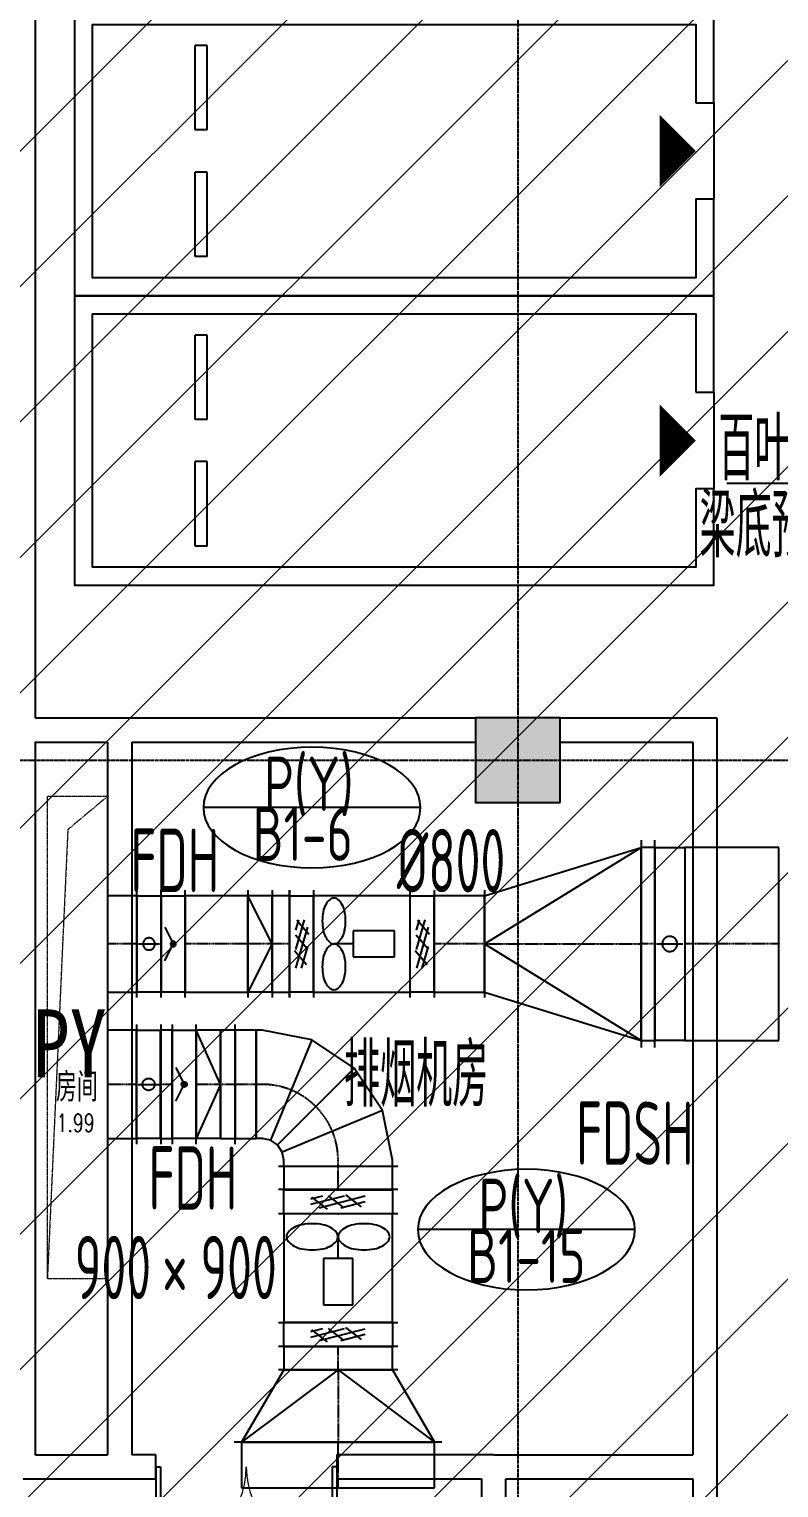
# Model space of a CAD drawing. Extents: x -20827274 to 1300756471, y -549375 to 3431892.
# Drawn here: x -79058 to -72846, y -271294 to -259199 of the extents above; entities that cross this region are included whole.
import ezdxf

# ---------------------------------------------------------------- set-up
doc = ezdxf.new("R2010")
doc.units = 0
doc.header["$LTSCALE"] = 10
for name, pattern in [('CENTER2', [1.125, 0.75, -0.125, 0.125, -0.125]), ('暖附图底图$0$DASH', [0.35, 0.25, -0.1]), ('暖附图底图$0$DOTE', [2.42, 2, -0.2, 0.02, -0.2])]:
    doc.linetypes.add(name, pattern=pattern)
for name, color, linetype in [('1-zs', 3, 'Continuous'), ('1-标注暖通', 4, 'Continuous'), ('DUCT-排烟中心线', 5, 'CENTER2'), ('DUCT-排烟标注', 3, 'Continuous'), ('DUCT-排烟法兰', 4, 'Continuous'), ('DUCT-排烟管', 2, 'Continuous'), ('DUCT-排烟管端线', 4, 'Continuous'), ('DUCT-排烟管设备', 7, 'Continuous'), ('DUCT-排烟阀门', 7, 'Continuous'), ('H-暖通设备', 181, 'Continuous'), ('PUB_HATCH', 8, 'Continuous'), ('暖附图底图$0$00-停车位', 8, 'Continuous'), ('暖附图底图$0$1-标注暖通', 8, 'Continuous'), ('暖附图底图$0$A-COLUMN', 8, 'Continuous'), ('暖附图底图$0$A-ROOM_NAME', 8, 'Continuous'), ('暖附图底图$0$A-WALL', 8, 'Continuous'), ('暖附图底图$0$DOOR_FIRE', 8, 'Continuous'), ('暖附图底图$0$DOTE', 8, 'Continuous'), ('暖附图底图$0$SPACE', 8, 'Continuous')]:
    doc.layers.add(name, color=color, linetype=linetype)
doc.layers.add('F-非人防区', color=105, linetype='Continuous', lineweight=15)
doc.layers.add('暖附图底图$0$HOLE', color=8, linetype='Continuous', lineweight=15)
doc.styles.add('8B2_02', font='tssdeng.shx', dxfattribs={"width": 0.6, "bigfont": 'TSSDCHN.shx'})
doc.styles.add('暖附图底图$0$8B2_01', font='simhei.ttf', dxfattribs={"width": 0.8})
doc.styles.add('暖附图底图$0$8B2_02', font='tssdeng.shx', dxfattribs={"width": 0.6, "bigfont": 'TSSDCHN.shx'})
doc.styles.add('暖附图底图$0$_TCH_SPACE', font='SIMPLEX', dxfattribs={"height": 5, "bigfont": 'GBCBIG'})

# ---------------------------------------------------------------- blocks, each defined once
blk = doc.blocks.new('$轴流风机$00000011')
for p, q in [((-500, 500, 0), (-500, -500, 0)), ((500, 500, 0), (-500, 500, 0)), ((500, -500, 0), (500, 500, 0)), ((-339, 135, 0), (-339, -135, 0)), ((88, 135, 0), (-339, 135, 0)), ((88, -135, 0), (88, 135, 0)), ((88, 0, 0), (288, 0, 0)), ((-339, -135, 0), (88, -135, 0)), ((-500, -500, 0), (500, -500, 0))]:
    blk.add_line(p, q)
for centre, radius, start, end in [((462, 274, 0), 291, 153.0603, 168.1126), ((355, 329, 0), 170, 129.1821, 153.0603), ((288, 410, 0), 64.8, 90, 129.1821), ((288, 410, 0), 64.8, 50.8179, 90), ((222, 329, 0), 170, 26.9397, 50.8179), ((115, 274, 0), 291, 11.8874, 26.9397), ((633, 238, 0), 465, 168.1126, 180), ((-56, 238, 0), 465, 0, 11.8874), ((633, 238, 0), 465, 180, 191.8874), ((462, 202, 0), 291, 191.8874, 206.9397), ((115, 202, 0), 291, 333.0603, 348.1126), ((-56, 238, 0), 465, 348.1126, 0), ((355, 148, 0), 170, 206.9397, 230.8179), ((288, 66, 0), 64.8, 230.8179, 270), ((288, 66, 0), 64.8, 270, 309.1821), ((222, 148, 0), 170, 309.1821, 333.0603), ((462, -202, 0), 291, 153.0603, 168.1126), ((355, -148, 0), 170, 129.1821, 153.0603), ((288, -66, 0), 64.8, 90, 129.1821), ((288, -66, 0), 64.8, 50.8179, 90), ((222, -148, 0), 170, 26.9397, 50.8179), ((115, -202, 0), 291, 11.8874, 26.9397), ((633, -238, 0), 465, 168.1126, 180), ((633, -238, 0), 465, 180, 191.8874), ((-56, -238, 0), 465, 0, 11.8874), ((-56, -238, 0), 465, 348.1126, 0), ((462, -274, 0), 291, 191.8874, 206.9397), ((115, -274, 0), 291, 333.0603, 348.1126), ((355, -329, 0), 170, 206.9397, 230.8179), ((288, -410, 0), 64.8, 230.8179, 270), ((288, -410, 0), 64.8, 270, 309.1821), ((222, -329, 0), 170, 309.1821, 333.0603)]:
    blk.add_arc(centre, radius, start, end)
for p in [(-500, 0, 0), (500, 0, 0)]:
    blk.add_point(p)
blk = doc.blocks.new('暖附图底图$0$车位2400x5300')
at = {"layer": '暖附图底图$0$00-停车位', "color": 251}
for p, q in [((-875, -1000), (-175, -1000)), ((-875, -1100), (-875, -1000)), ((-175, -1100), (-175, -1000)), ((175, -1000), (875, -1000)), ((175, -1100), (175, -1000)), ((875, -1100), (875, -1000)), ((-875, -1100), (-175, -1100)), ((175, -1100), (875, -1100)), ((400, -5300), (-400, -5300))]:
    blk.add_line(p, q, dxfattribs=at)
blk.add_lwpolyline([(400, -5150), (400, -5300), (1200, -5300), (1200, 0), (-1200, 0), (-1200, -5300), (-400, -5300), (-400, -5150), (-1050, -5150), (-1050, -150), (1050, -150), (1050, -5150), (400, -5150)], dxfattribs=at)
blk.add_lwpolyline([(0, -5150, 0, 600, 0), (0, -4850, 600, 600, 0)], format="xyseb", dxfattribs=at)
blk = doc.blocks.new('_FZH')
blk.add_lwpolyline([(-0.5, -0.5), (0.5, -0.5), (0.5, 0.5), (-0.5, 0.5)], close=True)
at = {"layer": 'PUB_HATCH'}
blk.add_solid([(-0.5, -0.5), (0.5, -0.5), (-0.5, 0.5), (0.5, 0.5)], dxfattribs=at)
blk = doc.blocks.new('暖附图底图$0$$DorLib2D$00000002')
for p, q in [((-0.5, 0), (-0.5, 0.4875)), ((-0.475, 0.4875), (-0.5, 0.4875)), ((-0.475, 0), (-0.475, 0.4875)), ((0.475, 0), (0.475, 0.4875)), ((0.475, 0.4875), (0.5, 0.4875)), ((0.5, 0), (0.5, 0.4875)), ((-0.5, 0), (-0.475, 0)), ((0.5, 0), (0.475, 0))]:
    blk.add_line(p, q)
at = {"lineweight": 13}
for centre, start, end in [((-0.4875, 0), 0, 88.53072), ((0.4875, 0), 91.46928, 180)]:
    blk.add_arc(centre, 0.4875, start, end, dxfattribs=at)
blk = doc.blocks.new('暖附图底图$0$AFSFCS')
at = {"layer": '暖附图底图$0$A-WALL'}
for p, q in [((-79008.6, -243360.4), (-79008.6, -262120.4)), ((-79008.6, -262120.4), (-79008.6, -264910.4)), ((-79008.6, -264910.4), (-78208.6, -264910.4)), ((-78208.6, -264910.4), (-75358.6, -264910.4)), ((-74658.6, -264910.4), (-73358.6, -264910.4)), ((-73358.6, -264910.4), (-73358.6, -271120.4)), ((-79008.6, -265110.4), (-78408.6, -265110.4)), ((-79008.6, -265110.4), (-79008.6, -271020.4)), ((-78408.6, -265110.4), (-78408.6, -271020.4)), ((-78208.6, -265110.4), (-78208.6, -271020.4)), ((-78208.6, -265110.4), (-75358.6, -265110.4)), ((-74658.6, -265110.4), (-73558.6, -265110.4)), ((-73558.6, -265110.4), (-73558.6, -271020.4)), ((-79008.6, -271020.4), (-78408.6, -271020.4)), ((-78008.6, -271020.4), (-78208.6, -271020.4)), ((-78008.6, -271220.4), (-78008.6, -271020.4)), ((-75208.6, -271020.4), (-76508.6, -271020.4)), ((-76508.6, -271020.4), (-76508.6, -271220.4)), ((-75208.6, -271020.4), (-73558.6, -271020.4)), ((-73358.6, -271120.4), (-73358.6, -274460.4)), ((-79108.6, -271220.4), (-78208.6, -271220.4)), ((-78208.6, -271220.4), (-78008.6, -271220.4)), ((-76508.6, -271220.4), (-75308.6, -271220.4)), ((-75308.6, -271220.4), (-75308.6, -271420.4)), ((-75108.6, -271420.4), (-75108.6, -271220.4)), ((-75108.6, -271220.4), (-73558.6, -271220.4)), ((-73558.6, -271220.4), (-73558.6, -274360.4))]:
    blk.add_line(p, q, dxfattribs=at)
at = {"layer": '暖附图底图$0$DOTE', "color": 127, "linetype": '暖附图底图$0$DOTE', "ltscale": 1.5}
blk.add_line((-75008.6, -155629.3), (-75008.6, -385768.2), dxfattribs=at)
at = {"layer": '暖附图底图$0$DOTE', "color": 16, "linetype": '暖附图底图$0$DOTE', "ltscale": 1.5}
blk.add_line((-113117.3, -265260.4), (10791.4, -265260.4), dxfattribs=at)
at = {"layer": '暖附图底图$0$HOLE', "linetype": '暖附图底图$0$DASH'}
blk.add_lwpolyline([(-78408.6, -269560.4), (-78907.4, -269560.4), (-78907.4, -265560.4), (-78408.6, -265560.4)], close=True, dxfattribs=at)
blk.add_lwpolyline([(-78408.6, -265560.4), (-78737.8, -265836.4), (-78907.4, -269560.4)], dxfattribs=at)
at = {"layer": '暖附图底图$0$00-停车位', "rotation": 90}
for p in [(-78683.6, -260210.4), (-78683.6, -262610.4)]:
    blk.add_blockref('暖附图底图$0$车位2400x5300', p, dxfattribs=at)
at = {"layer": '暖附图底图$0$A-COLUMN', "xscale": 700, "yscale": 700, "zscale": 700, "rotation": 90}
blk.add_blockref('_FZH', (-75008.6, -265260.4), dxfattribs=at)
at = {"layer": '暖附图底图$0$DOOR_FIRE', "xscale": -1500, "yscale": -1500, "zscale": 200}
blk.add_blockref('暖附图底图$0$$DorLib2D$00000002', (-77258.6, -271120.4), dxfattribs=at)
at = {"layer": '暖附图底图$0$A-ROOM_NAME', "color": 1, "style": '暖附图底图$0$8B2_01', "width": 0.8}
blk.add_text('PY', height=563.29, dxfattribs=at).set_placement((-79028.6, -267890.1))
at = {"layer": '暖附图底图$0$A-ROOM_NAME', "style": '暖附图底图$0$8B2_02', "width": 0.6}
blk.add_text('排烟机房', height=525, dxfattribs=at).set_placement((-76449.8, -268134.2))
at = {"layer": '暖附图底图$0$SPACE', "style": '暖附图底图$0$_TCH_SPACE'}
blk.add_text('房间', height=241.13, dxfattribs=at).set_placement((-78836.3, -268092.6))
at = {"layer": '暖附图底图$0$SPACE', "style": '暖附图底图$0$_TCH_SPACE', "width": 0.705882}
blk.add_text('1.99', height=148.75, dxfattribs=at).set_placement((-78830.8, -268342))
blk = doc.blocks.new('暖附图底图')
at = {"layer": '暖附图底图$0$1-标注暖通', "linetype": '暖附图底图$0$DASH'}
blk.add_blockref('暖附图底图$0$AFSFCS', (500000, 0), dxfattribs=at)

msp = doc.modelspace()

# ---------------------------------------------------------------- hatches: boundary and pattern name
at = {"layer": 'F-非人防区'}
h = msp.add_hatch(dxfattribs=at)
h.set_pattern_fill('ANSI31', color=8, scale=500)
h.set_pattern_definition([(45, (-67108.6, 126739.6), (-561.266, 561.266), [])])
edge = h.paths.add_edge_path()
edge.add_line((26041.4, -160910.4), (26041.4, -174910.4))
edge.add_line((26041.4, -174910.4), (44466.4, -174910.4))
edge.add_line((44466.4, -174910.4), (44466.4, -230535.4))
edge.add_line((44466.4, -230535.4), (29591.4, -230535.4))
edge.add_line((29591.4, -230535.4), (29591.4, -228585.4))
edge.add_line((29591.4, -228585.4), (32466.4, -228585.4))
edge.add_line((32466.4, -228585.4), (32466.4, -223185.4))
edge.add_line((32466.4, -223185.4), (6116.4, -223185.4))
edge.add_line((6116.4, -223185.4), (6116.4, -236210.4))
edge.add_line((6116.4, -236210.4), (5916.4, -236210.4))
edge.add_line((5916.4, -236210.4), (5921.1, -289912.2))
edge.add_line((5921.1, -289912.2), (35191.4, -289912.2))
edge.add_line((35191.4, -289912.2), (35191.4, -296310.4))
edge.add_line((35191.4, -296310.4), (35041.4, -296310.4))
edge.add_line((35041.4, -296310.4), (35041.4, -296910.4))
edge.add_line((35041.4, -296910.4), (35641.4, -296910.4))
edge.add_line((35641.4, -296910.4), (44736.4, -305099.6))
edge.add_line((44736.4, -305099.6), (22456.5, -329844))
edge.add_line((22456.5, -329844), (22456.5, -340006.4))
edge.add_line((22456.5, -340006.4), (-13248.1, -379660.4))
edge.add_line((-13248.1, -379660.4), (-90108.6, -379660.4))
edge.add_line((-90108.6, -379660.4), (-90108.6, -373660.4))
edge.add_line((-90108.6, -373660.4), (-91358.6, -373660.4))
edge.add_arc((-91358.6, -361660.4), 12000, 180, 270, ccw=False)
edge.add_line((-103358.6, -361660.4), (-103358.6, -333450.4))
edge.add_line((-103358.6, -333450.4), (-95358.6, -333436.6))
edge.add_line((-95358.6, -333436.6), (-95358.6, -160610.4))
edge.add_line((-95358.6, -160610.4), (-86333.4, -160610.4))
edge.add_line((-86333.4, -160610.4), (-86333.6, -149790))
edge.add_line((-86333.6, -149790), (-73433.4, -149790))
edge.add_line((-73433.4, -149790), (-73433.4, -160610.4))
edge.add_line((-73433.4, -160610.4), (26041.4, -160910.4))

# ---------------------------------------------------------------- linework, layer by layer
at = {"layer": '1-标注暖通'}
msp.add_line((-73277.4, -262963.9), (-69240.9, -262963.9), dxfattribs=at)
at = {"layer": 'DUCT-排烟中心线'}
for p, q in [((-78165.2, -266784.4), (-78408.6, -266784.4)), ((-77245.4, -266784.4), (-77764.6, -266784.4)), ((-77045.2, -266784.4), (-77245.2, -266784.4)), ((-76902.1, -266784.4), (-77045, -266784.4)), ((-76902.1, -266784.4), (-76901.9, -266784.4)), ((-75701.3, -266784.4), (-75701.5, -266784.4)), ((-75286.2, -266784.4), (-75701.1, -266784.4)), ((-75286, -266784.4), (-73986, -266784.4)), ((-73874.7, -266784.4), (-73985.8, -266784.4)), ((-72846.1, -266784.4), (-73624.5, -266784.4)), ((-78168.7, -267948.7), (-78408.6, -267948.7)), ((-77873.5, -267948.7), (-77968.3, -267948.7)), ((-77473.1, -267948.7), (-77673.1, -267948.7)), ((-77351.2, -267948.7), (-77473.1, -267948.7)), ((-77178, -267948.7), (-77351, -267948.7)), ((-77128, -267948.7), (-77178, -267948.7)), ((-76498, -268628.7), (-76498, -268578.7)), ((-76498, -268821.7), (-76498, -268628.9)), ((-76498, -268821.9), (-76498, -268822.1)), ((-76498, -270122.7), (-76498, -270122.5)), ((-76498, -270315.6), (-76498, -270122.9)), ((-76498, -270315.8), (-76498, -270915.8)), ((-76498, -271294.1), (-76498, -270916))]:
    msp.add_line(p, q, dxfattribs=at)
msp.add_arc((-77128, -268578.7), 630, 360, 90, dxfattribs=at)
at = {"layer": 'DUCT-排烟法兰'}
for p, q in [((-73985.9, -265924.4), (-73985.9, -267644.4)), ((-73874.6, -267644.4), (-73874.6, -265924.4)), ((-78165.1, -267229.4), (-78165.1, -266339.4)), ((-77964.9, -267229.4), (-77964.9, -266339.4)), ((-77764.7, -267229.4), (-77764.7, -266339.4)), ((-77245.3, -266339.4), (-77245.3, -267229.4)), ((-77045.1, -266339.4), (-77045.1, -267229.4)), ((-76902.2, -267229.4), (-76902.2, -266339.4)), ((-76902, -266339.4), (-76902, -267229.4)), ((-76701.8, -266339.4), (-76701.8, -267229.4)), ((-75901.6, -267229.4), (-75901.6, -266339.4)), ((-75701.2, -266339.4), (-75701.2, -267229.4)), ((-75286.1, -266339.4), (-75286.1, -267229.4)), ((-78168.6, -267453.7), (-78168.6, -268443.7)), ((-77968.4, -267453.7), (-77968.4, -268443.7)), ((-77873.4, -267453.7), (-77873.4, -268443.7)), ((-77673.2, -268443.7), (-77673.2, -267453.7)), ((-77351.1, -268443.7), (-77351.1, -267453.7)), ((-76003, -268628.8), (-76993, -268628.8)), ((-76003, -268821.8), (-76993, -268821.8)), ((-76003, -269022.2), (-76993, -269022.2)), ((-76993, -269922.4), (-76003, -269922.4)), ((-76003, -270122.8), (-76993, -270122.8)), ((-76003, -270315.7), (-76993, -270315.7)), ((-75638, -270915.9), (-77358, -270915.9))]:
    msp.add_line(p, q, dxfattribs=at)
at = {"layer": 'DUCT-排烟法兰', "color": 18, "true_color": 0x000000}
for p in [(-78165.2, -266784.4, 500), (-78165, -266784.4, 500), (-77965, -266784.4, 500), (-77964.8, -266784.4, 500), (-77764.8, -266784.4, 500), (-77764.6, -266784.4, 500), (-77245.4, -266784.4, 500), (-77245.2, -266784.4, 500), (-77045.2, -266784.4, 500), (-77045, -266784.4, 500), (-76902.3, -266784.4, 500), (-76902.1, -266784.4, 500), (-76902.1, -266784.4, 500), (-76901.9, -266784.4, 500), (-76701.9, -266784.4, 500), (-76701.7, -266784.4, 500), (-75901.7, -266784.4, 500), (-75901.5, -266784.4, 500), (-75701.3, -266784.4, 500), (-75701.1, -266784.4, 500), (-75286.2, -266784.4, 500), (-75286, -266784.4, 500), (-73986, -266784.4, 500), (-73985.8, -266784.4, 500), (-73874.7, -266784.4, 500), (-73874.5, -266784.4, 500), (-72846.1, -266784.4, 500), (-78168.7, -267948.7, 2000), (-78168.5, -267948.7, 2000), (-77968.5, -267948.7, 2000), (-77968.3, -267948.7, 2000), (-77873.5, -267948.7, 2000), (-77873.3, -267948.7, 2000), (-77673.3, -267948.7, 2000), (-77673.1, -267948.7, 2000), (-77351.2, -267948.7, 2000), (-77351, -267948.7, 2000), (-76498, -268628.7, 2000), (-76498, -268628.9, 2000), (-76498, -268821.7, 2000), (-76498, -268821.9, 2000), (-76498, -269022.1, 2000), (-76498, -269022.3, 2000), (-76498, -269922.3, 2000), (-76498, -269922.5, 2000), (-76498, -270122.7, 2000), (-76498, -270122.9, 2000), (-76498, -270315.6, 2000), (-76498, -270315.8, 2000), (-76498, -270915.8, 2000), (-76498, -270916, 2000), (-76498, -271294.1, 2000)]:
    msp.add_point(p, dxfattribs=at)
at = {"layer": 'DUCT-排烟管'}
for p, q in [((-75286, -266384.4), (-73986, -265984.4)), ((-75286, -266784.4), (-73986, -265984.4)), ((-73874.7, -265984.4), (-73985.8, -265984.4)), ((-73985.8, -265984.4), (-73985.8, -267584.4)), ((-73874.7, -267584.4), (-73874.7, -265984.4)), ((-73874.5, -265984.4), (-73624.5, -265984.4)), ((-72846.1, -265984.4), (-73624.5, -265984.4)), ((-73624.5, -265984.4), (-73624.5, -267584.4)), ((-72846.1, -267584.4), (-72846.1, -265984.4)), ((-78165.2, -266384.4), (-78408.6, -266384.4)), ((-78408.6, -266384.4), (-78408.6, -267184.4)), ((-78165.2, -267184.4), (-78165.2, -266384.4)), ((-78165, -266384.4), (-77965, -266384.4)), ((-77964.8, -266384.4), (-77764.8, -266384.4)), ((-77245.4, -266384.4), (-77764.6, -266384.4)), ((-77764.6, -266384.4), (-77764.6, -267184.4)), ((-77245.4, -267184.4), (-77245.4, -266384.4)), ((-77045.2, -266384.4), (-77245.2, -266384.4)), ((-77045.2, -266784.4), (-77245.2, -266384.4)), ((-76902.1, -266384.4), (-77045, -266384.4)), ((-77045, -266384.4), (-77045, -267184.4)), ((-76902.1, -266384.4), (-76901.9, -266384.4)), ((-76902.1, -267184.4), (-76902.1, -266384.4)), ((-76901.9, -266384.4), (-76701.9, -266384.4)), ((-75901.5, -266384.4), (-75701.5, -266384.4)), ((-75701.3, -266384.4), (-75701.5, -266384.4)), ((-75286.2, -266384.4), (-75701.1, -266384.4)), ((-75701.1, -266384.4), (-75701.1, -267184.4)), ((-75286.2, -267184.4), (-75286.2, -266384.4)), ((-77045.2, -266784.4), (-77245.2, -267184.4)), ((-75286, -266784.4), (-73986, -267584.4)), ((-78408.6, -267184.4), (-78165.2, -267184.4)), ((-77965, -267184.4), (-78165, -267184.4)), ((-77764.8, -267184.4), (-77964.8, -267184.4)), ((-77764.6, -267184.4), (-77245.4, -267184.4)), ((-77045.2, -267184.4), (-77245.2, -267184.4)), ((-77045, -267184.4), (-76902.1, -267184.4)), ((-76902.1, -267184.4), (-76901.9, -267184.4)), ((-76701.9, -267184.4), (-76901.9, -267184.4)), ((-75701.5, -267184.4), (-75901.5, -267184.4)), ((-75701.3, -267184.4), (-75701.5, -267184.4)), ((-75701.1, -267184.4), (-75286.2, -267184.4)), ((-75286, -267184.4), (-73986, -267584.4)), ((-78168.7, -267498.7), (-78408.6, -267498.7)), ((-78408.6, -267498.7), (-78408.6, -268398.7)), ((-78168.7, -268398.7), (-78168.7, -267498.7)), ((-78168.5, -267498.7), (-77968.5, -267498.7)), ((-77873.5, -267498.7), (-77968.3, -267498.7)), ((-77968.3, -267498.7), (-77968.3, -268398.7)), ((-77873.5, -268398.7), (-77873.5, -267498.7)), ((-77873.3, -267498.7), (-77673.3, -267498.7)), ((-77473.1, -267498.7), (-77673.1, -267498.7)), ((-77473.1, -267948.7), (-77673.1, -267498.7)), ((-77351.2, -267498.7), (-77473.1, -267498.7)), ((-77473.1, -267498.7), (-77473.1, -268398.7)), ((-77351.2, -268398.7), (-77351.2, -267498.7)), ((-77178, -267498.7), (-77351, -267498.7)), ((-77351, -267498.7), (-77351, -268398.7)), ((-77128, -267498.7), (-77178, -267498.7)), ((-77178, -268398.7), (-77178, -267498.7)), ((-76714.7, -267580.9), (-77128, -267498.7)), ((-76364.3, -267815.1), (-76714.7, -267580.9)), ((-73985.8, -267584.4), (-73874.7, -267584.4)), ((-73624.5, -267584.4), (-73874.5, -267584.4)), ((-73624.5, -267584.4), (-72846.1, -267584.4)), ((-76130.2, -268165.4), (-76364.3, -267815.1)), ((-77473.1, -267948.7), (-77673.1, -268398.7)), ((-76048, -268578.7), (-76130.2, -268165.4)), ((-78408.6, -268398.7), (-78168.7, -268398.7)), ((-77968.5, -268398.7), (-78168.5, -268398.7)), ((-77968.3, -268398.7), (-77873.5, -268398.7)), ((-77673.3, -268398.7), (-77873.3, -268398.7)), ((-77473.1, -268398.7), (-77673.1, -268398.7)), ((-77473.1, -268398.7), (-77351.2, -268398.7)), ((-77351, -268398.7), (-77178, -268398.7)), ((-77128, -268398.7), (-77178, -268398.7)), ((-77059.1, -268412.4), (-77128, -268398.7)), ((-77000.7, -268451.5), (-77059.1, -268412.4)), ((-76961.7, -268509.9), (-77000.7, -268451.5)), ((-76948, -268578.7), (-76961.7, -268509.9)), ((-76948, -268628.7), (-76948, -268578.7)), ((-76048, -268628.7), (-76048, -268578.7)), ((-76048, -268628.9), (-76948, -268628.9)), ((-76948, -268628.9), (-76948, -268821.7)), ((-76048, -268821.7), (-76048, -268628.9)), ((-76948, -268821.7), (-76048, -268821.7)), ((-76948, -268821.9), (-76948, -268822.1)), ((-76948, -269022.1), (-76948, -268822.1)), ((-76048, -268821.9), (-76048, -268822.1)), ((-76048, -268822.1), (-76048, -269022.1)), ((-76948, -270122.5), (-76948, -269922.5)), ((-76048, -269922.5), (-76048, -270122.5)), ((-76948, -270122.7), (-76948, -270122.5)), ((-76048, -270122.9), (-76948, -270122.9)), ((-76948, -270122.9), (-76948, -270315.6)), ((-76048, -270122.7), (-76048, -270122.5)), ((-76048, -270315.6), (-76048, -270122.9)), ((-76948, -270315.8), (-77298, -270915.8)), ((-76498, -270315.8), (-77298, -270915.8)), ((-76948, -270315.6), (-76048, -270315.6)), ((-76498, -270315.8), (-75698, -270915.8)), ((-76048, -270315.8), (-75698, -270915.8)), ((-75698, -270916), (-77298, -270916)), ((-77298, -270916), (-77298, -271294.1)), ((-75698, -271294.1), (-75698, -270916)), ((-77298, -271294.1), (-75698, -271294.1))]:
    msp.add_line(p, q, dxfattribs=at)
at = {"layer": 'DUCT-排烟管', "color": 18, "true_color": 0x000000}
for p in [(-77245.2, -266784.4, 500), (-77045.2, -266784.4, 500), (-76902.1, -266784.4, 500), (-76901.9, -266784.4, 500), (-75701.5, -266784.4, 500), (-75701.3, -266784.4, 500), (-75286, -266784.4, 500), (-73986, -266784.4, 500), (-77673.1, -267948.7, 2000), (-77473.1, -267948.7, 2000), (-77178, -267948.7, 2000), (-76498, -268628.7, 2000), (-76498, -268821.9, 2000), (-76498, -268822.1, 2000), (-76498, -270122.5, 2000), (-76498, -270122.7, 2000), (-76498, -270315.8, 2000), (-76498, -270915.8, 2000)]:
    msp.add_point(p, dxfattribs=at)
at = {"layer": 'DUCT-排烟管端线'}
for p, q in [((-73986, -267584.4), (-73986, -265984.4)), ((-73874.5, -265984.4), (-73874.5, -267584.4)), ((-73624.5, -265984.4), (-73624.5, -267584.4)), ((-78165, -266384.4), (-78165, -267184.4)), ((-77965, -266384.4), (-77965, -267184.4)), ((-77964.8, -267184.4), (-77964.8, -266384.4)), ((-77764.8, -267184.4), (-77764.8, -266384.4)), ((-77245.2, -266384.4), (-77245.2, -267184.4)), ((-77045.2, -267184.4), (-77045.2, -266384.4)), ((-76902.1, -266384.4), (-76902.1, -267184.4)), ((-76901.9, -267184.4), (-76901.9, -266384.4)), ((-76901.9, -267184.4), (-76901.9, -266384.4)), ((-76701.9, -267184.4), (-76701.9, -266384.4)), ((-75901.5, -267184.4), (-75901.5, -266384.4)), ((-75701.5, -266384.4), (-75701.5, -267184.4)), ((-75701.5, -267184.4), (-75701.5, -266384.4)), ((-75701.3, -267184.4), (-75701.3, -266384.4)), ((-75286, -266384.4), (-75286, -267184.4)), ((-78168.5, -268398.7), (-78168.5, -267498.7)), ((-77968.5, -268398.7), (-77968.5, -267498.7)), ((-77873.3, -267498.7), (-77873.3, -268398.7)), ((-77673.3, -267498.7), (-77673.3, -268398.7)), ((-77673.1, -267498.7), (-77673.1, -268398.7)), ((-77473.1, -268398.7), (-77473.1, -267498.7)), ((-77178, -267498.7), (-77178, -268398.7)), ((-76714.7, -267580.9), (-77059.1, -268412.4)), ((-76364.3, -267815.1), (-77000.7, -268451.5)), ((-76130.2, -268165.4), (-76961.7, -268509.9)), ((-76048, -268628.7), (-76948, -268628.7)), ((-76048, -268821.9), (-76948, -268821.9)), ((-76048, -268822.1), (-76948, -268822.1)), ((-76948, -268822.1), (-76048, -268822.1)), ((-76048, -269022.1), (-76948, -269022.1)), ((-76048, -269922.5), (-76948, -269922.5)), ((-76048, -270122.5), (-76948, -270122.5)), ((-76048, -270122.5), (-76948, -270122.5)), ((-76948, -270122.7), (-76048, -270122.7)), ((-76048, -270315.8), (-76948, -270315.8)), ((-77298, -270915.8), (-75698, -270915.8))]:
    msp.add_line(p, q, dxfattribs=at)
at = {"layer": 'DUCT-排烟阀门'}
for p, q in [((-77934.8, -266644.4), (-77864.8, -266784.4)), ((-76780.5, -266584.4), (-76851.9, -266831.6)), ((-76826.7, -266584.4), (-76851.9, -266671.6)), ((-76751.9, -266645.2), (-76849.8, -266984.4)), ((-76840.3, -266587.5), (-76740.3, -266703)), ((-75780.1, -266584.4), (-75851.5, -266831.6)), ((-75826.3, -266584.4), (-75851.5, -266671.6)), ((-75751.5, -266645.2), (-75849.4, -266984.4)), ((-75839.9, -266587.5), (-75739.9, -266703)), ((-78152.5, -266784.4), (-77977.5, -266784.4)), ((-78114.6, -266778.1), (-78115, -266784.4)), ((-78115, -266784.4), (-78114.6, -266790.6)), ((-78113.4, -266771.9), (-78114.6, -266778.1)), ((-78114.6, -266790.6), (-78113.4, -266796.8)), ((-78111.5, -266766), (-78113.4, -266771.9)), ((-78113.4, -266796.8), (-78111.5, -266802.8)), ((-78108.8, -266760.3), (-78111.5, -266766)), ((-78111.5, -266802.8), (-78108.8, -266808.5)), ((-78105.4, -266755), (-78108.8, -266760.3)), ((-78108.8, -266808.5), (-78105.4, -266813.8)), ((-78101.4, -266750.1), (-78105.4, -266755)), ((-78096.9, -266745.8), (-78101.4, -266750.1)), ((-78091.8, -266742.1), (-78096.9, -266745.8)), ((-78086.3, -266739.1), (-78091.8, -266742.1)), ((-78080.4, -266736.8), (-78086.3, -266739.1)), ((-78074.4, -266735.2), (-78080.4, -266736.8)), ((-78068.1, -266734.5), (-78074.4, -266735.2)), ((-78061.9, -266734.5), (-78068.1, -266734.5)), ((-78055.6, -266735.2), (-78061.9, -266734.5)), ((-78049.5, -266736.8), (-78055.6, -266735.2)), ((-78043.7, -266739.1), (-78049.5, -266736.8)), ((-78038.2, -266742.1), (-78043.7, -266739.1)), ((-78033.1, -266745.8), (-78038.2, -266742.1)), ((-78028.5, -266750.1), (-78033.1, -266745.8)), ((-78024.5, -266755), (-78028.5, -266750.1)), ((-78021.2, -266760.3), (-78024.5, -266755)), ((-78024.5, -266813.8), (-78021.2, -266808.5)), ((-78018.5, -266766), (-78021.2, -266760.3)), ((-78021.2, -266808.5), (-78018.5, -266802.8)), ((-78016.6, -266771.9), (-78018.5, -266766)), ((-78018.5, -266802.8), (-78016.6, -266796.8)), ((-78015.4, -266778.1), (-78016.6, -266771.9)), ((-78016.6, -266796.8), (-78015.4, -266790.6)), ((-78015, -266784.4), (-78015.4, -266778.1)), ((-78015.4, -266790.6), (-78015, -266784.4)), ((-77934.8, -266924.4), (-77864.8, -266784.4)), ((-77886.6, -266780.3), (-77887, -266784.4)), ((-77887, -266784.4), (-77886.6, -266788.4)), ((-77885.5, -266776.4), (-77886.6, -266780.3)), ((-77886.6, -266788.4), (-77885.5, -266792.4)), ((-77883.6, -266772.7), (-77885.5, -266776.4)), ((-77885.5, -266792.4), (-77883.6, -266796)), ((-77881.2, -266769.4), (-77883.6, -266772.7)), ((-77883.6, -266796), (-77881.2, -266799.3)), ((-77878.1, -266766.7), (-77881.2, -266769.4)), ((-77881.2, -266799.3), (-77878.1, -266802)), ((-77879.5, -266781.5), (-77879.8, -266784.4)), ((-77879.8, -266784.4), (-77879.5, -266787.2)), ((-77878.7, -266778.8), (-77879.5, -266781.5)), ((-77879.5, -266787.2), (-77878.7, -266789.9)), ((-77877.4, -266776.3), (-77878.7, -266778.8)), ((-77878.7, -266789.9), (-77877.4, -266792.5)), ((-77874.7, -266764.5), (-77878.1, -266766.7)), ((-77878.1, -266802), (-77874.7, -266804.2)), ((-77875.7, -266774), (-77877.4, -266776.3)), ((-77877.4, -266792.5), (-77875.7, -266794.7)), ((-77873.5, -266772.1), (-77875.7, -266774)), ((-77875.7, -266794.7), (-77873.5, -266796.6)), ((-77875.3, -266782.3), (-77875.5, -266784.4)), ((-77875.5, -266784.4), (-77875.3, -266786.4)), ((-77874.8, -266780.4), (-77875.3, -266782.3)), ((-77875.3, -266786.4), (-77874.8, -266788.4)), ((-77873.8, -266778.6), (-77874.8, -266780.4)), ((-77874.8, -266788.4), (-77873.8, -266790.2)), ((-77870.9, -266763.1), (-77874.7, -266764.5)), ((-77874.7, -266804.2), (-77870.9, -266805.7)), ((-77872.6, -266777), (-77873.8, -266778.6)), ((-77873.8, -266790.2), (-77872.6, -266791.8)), ((-77871, -266770.7), (-77873.5, -266772.1)), ((-77873.5, -266796.6), (-77871, -266798)), ((-77871, -266775.6), (-77872.6, -266777)), ((-77872.6, -266791.8), (-77871, -266793.1)), ((-77868.3, -266769.8), (-77871, -266770.7)), ((-77869.3, -266774.6), (-77871, -266775.6)), ((-77871, -266793.1), (-77869.3, -266794.1)), ((-77871, -266798), (-77868.3, -266798.9)), ((-77866.8, -266762.3), (-77870.9, -266763.1)), ((-77870.9, -266805.7), (-77866.8, -266806.4)), ((-77867.3, -266773.9), (-77869.3, -266774.6)), ((-77869.3, -266794.1), (-77867.3, -266794.8)), ((-77865.5, -266769.4), (-77868.3, -266769.8)), ((-77868.3, -266798.9), (-77865.5, -266799.4)), ((-77865.3, -266773.6), (-77867.3, -266773.9)), ((-77867.3, -266794.8), (-77865.3, -266795.1)), ((-77862.8, -266762.3), (-77866.8, -266762.3)), ((-77866.8, -266806.4), (-77862.8, -266806.4)), ((-77862.7, -266769.5), (-77865.5, -266769.4)), ((-77865.5, -266799.4), (-77862.7, -266799.2)), ((-77863.3, -266773.7), (-77865.3, -266773.6)), ((-77865.3, -266795.1), (-77863.3, -266795)), ((-77861.3, -266774.2), (-77863.3, -266773.7)), ((-77863.3, -266795), (-77861.3, -266794.5)), ((-77858.7, -266763.1), (-77862.8, -266762.3)), ((-77862.8, -266806.4), (-77858.7, -266805.7)), ((-77859.9, -266770.2), (-77862.7, -266769.5)), ((-77862.7, -266799.2), (-77859.9, -266798.5)), ((-77859.4, -266775.1), (-77861.3, -266774.2)), ((-77861.3, -266794.5), (-77859.4, -266793.7)), ((-77857.3, -266771.4), (-77859.9, -266770.2)), ((-77859.9, -266798.5), (-77857.3, -266797.4)), ((-77857.8, -266776.3), (-77859.4, -266775.1)), ((-77859.4, -266793.7), (-77857.8, -266792.5)), ((-77854.9, -266764.5), (-77858.7, -266763.1)), ((-77858.7, -266805.7), (-77854.9, -266804.2)), ((-77856.4, -266777.7), (-77857.8, -266776.3)), ((-77857.8, -266792.5), (-77856.4, -266791)), ((-77855, -266773), (-77857.3, -266771.4)), ((-77857.3, -266797.4), (-77855, -266795.7)), ((-77855.3, -266779.4), (-77856.4, -266777.7)), ((-77856.4, -266791), (-77855.3, -266789.3)), ((-77854.5, -266781.3), (-77855.3, -266779.4)), ((-77855.3, -266789.3), (-77854.5, -266787.4)), ((-77853, -266775.1), (-77855, -266773)), ((-77855, -266795.7), (-77853, -266793.6)), ((-77851.4, -266766.7), (-77854.9, -266764.5)), ((-77854.9, -266804.2), (-77851.4, -266802)), ((-77854.1, -266783.3), (-77854.5, -266781.3)), ((-77854.5, -266787.4), (-77854.1, -266785.4)), ((-77854.1, -266785.4), (-77854.1, -266783.3)), ((-77851.5, -266777.5), (-77853, -266775.1)), ((-77853, -266793.6), (-77851.5, -266791.2)), ((-77850.4, -266780.1), (-77851.5, -266777.5)), ((-77851.5, -266791.2), (-77850.4, -266788.6)), ((-77848.4, -266769.4), (-77851.4, -266766.7)), ((-77851.4, -266802), (-77848.4, -266799.3)), ((-77849.9, -266782.9), (-77850.4, -266780.1)), ((-77850.4, -266788.6), (-77849.9, -266785.8)), ((-77849.9, -266785.8), (-77849.9, -266782.9)), ((-77846, -266772.7), (-77848.4, -266769.4)), ((-77848.4, -266799.3), (-77846, -266796)), ((-77844.1, -266776.4), (-77846, -266772.7)), ((-77846, -266796), (-77844.1, -266792.4)), ((-77843, -266780.3), (-77844.1, -266776.4)), ((-77844.1, -266792.4), (-77843, -266788.4)), ((-77842.6, -266784.4), (-77843, -266780.3)), ((-77843, -266788.4), (-77842.6, -266784.4)), ((-76851.9, -266710.1), (-76751.9, -266825.5)), ((-76751.9, -266805.2), (-76803.6, -266984.4)), ((-75851.5, -266710.1), (-75751.5, -266825.5)), ((-75751.5, -266805.2), (-75803.2, -266984.4)), ((-73858.9, -266784.4), (-73640.1, -266784.4)), ((-73811.6, -266777.4), (-73812, -266784.4)), ((-73812, -266784.4), (-73811.6, -266791.4)), ((-73810.4, -266770.5), (-73811.6, -266777.4)), ((-73811.6, -266791.4), (-73810.4, -266798.3)), ((-73808.5, -266763.7), (-73810.4, -266770.5)), ((-73810.4, -266798.3), (-73808.5, -266805)), ((-73805.8, -266757.2), (-73808.5, -266763.7)), ((-73808.5, -266805), (-73805.8, -266811.5)), ((-73802.4, -266751.1), (-73805.8, -266757.2)), ((-73798.3, -266745.4), (-73802.4, -266751.1)), ((-73793.7, -266740.2), (-73798.3, -266745.4)), ((-73788.4, -266735.5), (-73793.7, -266740.2)), ((-73782.7, -266731.4), (-73788.4, -266735.5)), ((-73776.6, -266728.1), (-73782.7, -266731.4)), ((-73770.1, -266725.4), (-73776.6, -266728.1)), ((-73763.4, -266723.4), (-73770.1, -266725.4)), ((-73756.5, -266722.3), (-73763.4, -266723.4)), ((-73749.5, -266721.9), (-73756.5, -266722.3)), ((-73742.5, -266722.3), (-73749.5, -266721.9)), ((-73735.6, -266723.4), (-73742.5, -266722.3)), ((-73728.8, -266725.4), (-73735.6, -266723.4)), ((-73722.4, -266728.1), (-73728.8, -266725.4)), ((-73716.2, -266731.4), (-73722.4, -266728.1)), ((-73710.5, -266735.5), (-73716.2, -266731.4)), ((-73705.3, -266740.2), (-73710.5, -266735.5)), ((-73700.6, -266745.4), (-73705.3, -266740.2)), ((-73696.6, -266751.1), (-73700.6, -266745.4)), ((-73693.2, -266757.2), (-73696.6, -266751.1)), ((-73690.5, -266763.7), (-73693.2, -266757.2)), ((-73693.2, -266811.5), (-73690.5, -266805)), ((-73688.5, -266770.5), (-73690.5, -266763.7)), ((-73690.5, -266805), (-73688.5, -266798.3)), ((-73687.4, -266777.4), (-73688.5, -266770.5)), ((-73688.5, -266798.3), (-73687.4, -266791.4)), ((-73687, -266784.4), (-73687.4, -266777.4)), ((-73687.4, -266791.4), (-73687, -266784.4)), ((-78105.4, -266813.8), (-78101.4, -266818.6)), ((-78101.4, -266818.6), (-78096.9, -266822.9)), ((-78096.9, -266822.9), (-78091.8, -266826.6)), ((-78091.8, -266826.6), (-78086.3, -266829.6)), ((-78086.3, -266829.6), (-78080.4, -266831.9)), ((-78080.4, -266831.9), (-78074.4, -266833.5)), ((-78074.4, -266833.5), (-78068.1, -266834.3)), ((-78068.1, -266834.3), (-78061.9, -266834.3)), ((-78061.9, -266834.3), (-78055.6, -266833.5)), ((-78055.6, -266833.5), (-78049.5, -266831.9)), ((-78049.5, -266831.9), (-78043.7, -266829.6)), ((-78043.7, -266829.6), (-78038.2, -266826.6)), ((-78038.2, -266826.6), (-78033.1, -266822.9)), ((-78033.1, -266822.9), (-78028.5, -266818.6)), ((-78028.5, -266818.6), (-78024.5, -266813.8)), ((-76860, -266839.6), (-76760, -266955)), ((-75859.6, -266839.6), (-75759.6, -266955)), ((-73805.8, -266811.5), (-73802.4, -266817.6)), ((-73802.4, -266817.6), (-73798.3, -266823.3)), ((-73798.3, -266823.3), (-73793.7, -266828.6)), ((-73793.7, -266828.6), (-73788.4, -266833.2)), ((-73788.4, -266833.2), (-73782.7, -266837.3)), ((-73782.7, -266837.3), (-73776.6, -266840.7)), ((-73776.6, -266840.7), (-73770.1, -266843.4)), ((-73770.1, -266843.4), (-73763.4, -266845.3)), ((-73763.4, -266845.3), (-73756.5, -266846.5)), ((-73756.5, -266846.5), (-73749.5, -266846.9)), ((-73749.5, -266846.9), (-73742.5, -266846.5)), ((-73742.5, -266846.5), (-73735.6, -266845.3)), ((-73735.6, -266845.3), (-73728.8, -266843.4)), ((-73728.8, -266843.4), (-73722.4, -266840.7)), ((-73722.4, -266840.7), (-73716.2, -266837.3)), ((-73716.2, -266837.3), (-73710.5, -266833.2)), ((-73710.5, -266833.2), (-73705.3, -266828.6)), ((-73705.3, -266828.6), (-73700.6, -266823.3)), ((-73700.6, -266823.3), (-73696.6, -266817.6)), ((-73696.6, -266817.6), (-73693.2, -266811.5)), ((-77843.3, -267808.7), (-77773.3, -267948.7)), ((-78156, -267948.7), (-77981, -267948.7)), ((-78118.5, -267948.7), (-78118.1, -267942.5)), ((-78118.1, -267955), (-78118.5, -267948.7)), ((-78118.1, -267942.5), (-78116.9, -267936.3)), ((-78116.9, -267961.2), (-78118.1, -267955)), ((-78116.9, -267936.3), (-78115, -267930.3)), ((-78115, -267967.1), (-78116.9, -267961.2)), ((-78115, -267930.3), (-78112.3, -267924.7)), ((-78112.3, -267972.8), (-78115, -267967.1)), ((-78112.3, -267924.7), (-78109, -267919.3)), ((-78109, -267978.1), (-78112.3, -267972.8)), ((-78109, -267919.3), (-78105, -267914.5)), ((-78105, -267983), (-78109, -267978.1)), ((-78105, -267914.5), (-78100.4, -267910.2)), ((-78100.4, -267987.3), (-78105, -267983)), ((-78100.4, -267910.2), (-78095.3, -267906.5)), ((-78095.3, -267991), (-78100.4, -267987.3)), ((-78095.3, -267906.5), (-78089.8, -267903.5)), ((-78089.8, -267994), (-78095.3, -267991)), ((-78089.8, -267903.5), (-78084, -267901.2)), ((-78084, -267996.3), (-78089.8, -267994)), ((-78084, -267901.2), (-78077.9, -267899.6)), ((-78077.9, -267997.9), (-78084, -267996.3)), ((-78077.9, -267899.6), (-78071.6, -267898.8)), ((-78071.6, -267998.6), (-78077.9, -267997.9)), ((-78071.6, -267898.8), (-78065.4, -267898.8)), ((-78065.4, -267998.6), (-78071.6, -267998.6)), ((-78065.4, -267898.8), (-78059.1, -267899.6)), ((-78059.1, -267997.9), (-78065.4, -267998.6)), ((-78059.1, -267899.6), (-78053.1, -267901.2)), ((-78053.1, -267996.3), (-78059.1, -267997.9)), ((-78053.1, -267901.2), (-78047.2, -267903.5)), ((-78047.2, -267994), (-78053.1, -267996.3)), ((-78047.2, -267903.5), (-78041.7, -267906.5)), ((-78041.7, -267991), (-78047.2, -267994)), ((-78041.7, -267906.5), (-78036.6, -267910.2)), ((-78036.6, -267987.3), (-78041.7, -267991)), ((-78036.6, -267910.2), (-78032.1, -267914.5)), ((-78032.1, -267983), (-78036.6, -267987.3)), ((-78032.1, -267914.5), (-78028.1, -267919.3)), ((-78028.1, -267978.1), (-78032.1, -267983)), ((-78028.1, -267919.3), (-78024.7, -267924.7)), ((-78024.7, -267972.8), (-78028.1, -267978.1)), ((-78024.7, -267924.7), (-78022, -267930.3)), ((-78022, -267967.1), (-78024.7, -267972.8)), ((-78022, -267930.3), (-78020.1, -267936.3)), ((-78020.1, -267961.2), (-78022, -267967.1)), ((-78020.1, -267936.3), (-78018.9, -267942.5)), ((-78018.9, -267955), (-78020.1, -267961.2)), ((-78018.9, -267942.5), (-78018.5, -267948.7)), ((-78018.5, -267948.7), (-78018.9, -267955)), ((-77843.3, -268088.7), (-77773.3, -267948.7)), ((-77795.5, -267948.7), (-77795.1, -267944.7)), ((-77795.1, -267952.8), (-77795.5, -267948.7)), ((-77795.1, -267944.7), (-77794, -267940.7)), ((-77794, -267956.7), (-77795.1, -267952.8)), ((-77794, -267940.7), (-77792.1, -267937.1)), ((-77792.1, -267960.4), (-77794, -267956.7)), ((-77792.1, -267937.1), (-77789.7, -267933.8)), ((-77789.7, -267963.7), (-77792.1, -267960.4)), ((-77789.7, -267933.8), (-77786.7, -267931.1)), ((-77786.7, -267966.4), (-77789.7, -267963.7)), ((-77788.3, -267948.7), (-77788, -267945.9)), ((-77788, -267951.6), (-77788.3, -267948.7)), ((-77788, -267945.9), (-77787.2, -267943.2)), ((-77787.2, -267954.3), (-77788, -267951.6)), ((-77787.2, -267943.2), (-77785.9, -267940.6)), ((-77785.9, -267956.9), (-77787.2, -267954.3)), ((-77786.7, -267931.1), (-77783.2, -267928.9)), ((-77783.2, -267968.6), (-77786.7, -267966.4)), ((-77785.9, -267940.6), (-77784.2, -267938.4)), ((-77784.2, -267959.1), (-77785.9, -267956.9)), ((-77784.2, -267938.4), (-77782, -267936.5)), ((-77782, -267961), (-77784.2, -267959.1)), ((-77784, -267948.7), (-77783.8, -267946.6)), ((-77783.8, -267950.8), (-77784, -267948.7)), ((-77783.8, -267946.6), (-77783.2, -267944.6)), ((-77783.2, -267952.8), (-77783.8, -267950.8)), ((-77783.2, -267928.9), (-77779.4, -267927.4)), ((-77783.2, -267944.6), (-77782.2, -267942.8)), ((-77782.2, -267954.7), (-77783.2, -267952.8)), ((-77779.4, -267970.1), (-77783.2, -267968.6)), ((-77782.2, -267942.8), (-77780.9, -267941.1)), ((-77780.9, -267956.3), (-77782.2, -267954.7)), ((-77782, -267936.5), (-77779.5, -267935.1)), ((-77779.5, -267962.4), (-77782, -267961)), ((-77780.9, -267941.1), (-77779.3, -267939.8)), ((-77779.3, -267957.7), (-77780.9, -267956.3)), ((-77779.5, -267935.1), (-77776.8, -267934.2)), ((-77776.8, -267963.3), (-77779.5, -267962.4)), ((-77779.4, -267927.4), (-77775.3, -267926.7)), ((-77775.3, -267970.8), (-77779.4, -267970.1)), ((-77779.3, -267939.8), (-77777.4, -267938.8)), ((-77777.4, -267958.7), (-77779.3, -267957.7)), ((-77777.4, -267938.8), (-77775.4, -267938.2)), ((-77775.4, -267959.3), (-77777.4, -267958.7)), ((-77776.8, -267934.2), (-77774, -267933.7)), ((-77774, -267963.7), (-77776.8, -267963.3)), ((-77775.4, -267938.2), (-77773.3, -267938)), ((-77773.3, -267959.5), (-77775.4, -267959.3)), ((-77775.3, -267926.7), (-77771.3, -267926.7)), ((-77771.3, -267970.8), (-77775.3, -267970.8)), ((-77774, -267933.7), (-77771.2, -267933.9)), ((-77771.2, -267963.6), (-77774, -267963.7)), ((-77773.3, -267938), (-77771.2, -267938.2)), ((-77771.2, -267959.3), (-77773.3, -267959.5)), ((-77771.3, -267926.7), (-77767.2, -267927.4)), ((-77767.2, -267970.1), (-77771.3, -267970.8)), ((-77771.2, -267933.9), (-77768.4, -267934.6)), ((-77771.2, -267938.2), (-77769.2, -267938.8)), ((-77769.2, -267958.7), (-77771.2, -267959.3)), ((-77768.4, -267962.9), (-77771.2, -267963.6)), ((-77769.2, -267938.8), (-77767.3, -267939.8)), ((-77767.3, -267957.7), (-77769.2, -267958.7)), ((-77768.4, -267934.6), (-77765.8, -267935.7)), ((-77765.8, -267961.7), (-77768.4, -267962.9)), ((-77767.3, -267939.8), (-77765.7, -267941.1)), ((-77765.7, -267956.3), (-77767.3, -267957.7)), ((-77767.2, -267927.4), (-77763.4, -267928.9)), ((-77763.4, -267968.6), (-77767.2, -267970.1)), ((-77765.8, -267935.7), (-77763.5, -267937.4)), ((-77763.5, -267960.1), (-77765.8, -267961.7)), ((-77765.7, -267941.1), (-77764.4, -267942.8)), ((-77764.4, -267954.7), (-77765.7, -267956.3)), ((-77764.4, -267942.8), (-77763.4, -267944.6)), ((-77763.4, -267952.8), (-77764.4, -267954.7)), ((-77763.5, -267937.4), (-77761.5, -267939.5)), ((-77761.5, -267958), (-77763.5, -267960.1)), ((-77763.4, -267928.9), (-77759.9, -267931.1)), ((-77763.4, -267944.6), (-77762.8, -267946.6)), ((-77762.8, -267950.8), (-77763.4, -267952.8)), ((-77759.9, -267966.4), (-77763.4, -267968.6)), ((-77762.8, -267946.6), (-77762.6, -267948.7)), ((-77762.6, -267948.7), (-77762.8, -267950.8)), ((-77761.5, -267939.5), (-77760, -267941.9)), ((-77760, -267955.6), (-77761.5, -267958)), ((-77760, -267941.9), (-77758.9, -267944.5)), ((-77758.9, -267953), (-77760, -267955.6)), ((-77759.9, -267931.1), (-77756.9, -267933.8)), ((-77756.9, -267963.7), (-77759.9, -267966.4)), ((-77758.9, -267944.5), (-77758.4, -267947.3)), ((-77758.4, -267950.2), (-77758.9, -267953)), ((-77758.4, -267947.3), (-77758.4, -267950.2)), ((-77756.9, -267933.8), (-77754.5, -267937.1)), ((-77754.5, -267960.4), (-77756.9, -267963.7)), ((-77754.5, -267937.1), (-77752.6, -267940.7)), ((-77752.6, -267956.7), (-77754.5, -267960.4)), ((-77752.6, -267940.7), (-77751.5, -267944.7)), ((-77751.5, -267952.8), (-77752.6, -267956.7)), ((-77751.5, -267944.7), (-77751.1, -267948.7)), ((-77751.1, -267948.7), (-77751.5, -267952.8)), ((-76435.9, -268864), (-76306, -268964)), ((-76723, -268943.5), (-76444.9, -268872.1)), ((-76723, -268897.3), (-76624.9, -268872.1)), ((-76719.5, -268883.7), (-76589.6, -268983.7)), ((-76654.6, -268972.1), (-76273, -268874.2)), ((-76581.6, -268872.1), (-76451.7, -268972.1)), ((-76474.6, -268972.1), (-76273, -268920.4)), ((-76723, -270043.9), (-76444.9, -269972.5)), ((-76723, -269997.7), (-76624.9, -269972.5)), ((-76719.5, -269984.1), (-76589.6, -270084.1)), ((-76654.6, -270072.5), (-76273, -269974.6)), ((-76581.6, -269972.5), (-76451.7, -270072.5)), ((-76474.6, -270072.5), (-76273, -270020.8)), ((-76435.9, -269964.4), (-76306, -270064.4))]:
    msp.add_line(p, q, dxfattribs=at)
at = {"layer": 'H-暖通设备', "linetype": 'Continuous'}
for p, q in [((-75814.8, -265653.3), (-77614.8, -265653.3)), ((-74037.8, -269153.2), (-75837.8, -269153.2))]:
    msp.add_line(p, q, dxfattribs=at)
at = {"layer": 'H-暖通设备', "linetype": 'Continuous', "extrusion": (0, 0, -1)}
for centre in [(-76714.8, -265653.3), (-74937.8, -269153.2)]:
    msp.add_ellipse(centre, major_axis=(-900, 0), ratio=0.5555556, dxfattribs=at)

# ---------------------------------------------------------------- block references
at = {"layer": '1-zs'}
msp.add_blockref('暖附图底图', (-500000, 0), dxfattribs=at)
at = {"layer": 'DUCT-排烟管设备'}
for p, xscale, yscale, zscale, rotation in [((-76301.7, -266784.4, 500), 0.8, 0.8, 800, 179.9999999999881), ((-76498, -269472.3, 2000), 0.9, 0.9, 900, 90.00000000000001)]:
    msp.add_blockref('$轴流风机$00000011', p, dxfattribs=dict(at, xscale=xscale, yscale=yscale, zscale=zscale, rotation=rotation))

# ---------------------------------------------------------------- texts
at = {"layer": '1-标注暖通', "style": '8B2_02', "width": 0.6}
for s, p in [('百叶风口', (-73347.5, -262940.1)), ('梁底预留洞口', (-73503.7, -263579.1)), ('FDH', (-78218.5, -266353.3, -1949.3)), ('FDSH', (-74525, -268615.5)), ('FDH', (-78068.4, -268987.3, -2000))]:
    msp.add_text(s, height=525, dxfattribs=at).set_placement(p)
at = {"layer": 'DUCT-排烟标注', "style": '8B2_02', "width": 0.6}
for s, p in [('%%C800', (-76011.3, -266356.5, 500)), ('900', (-78680.7, -269730.1)), ('900', (-77638.8, -269730.1)), ('×', (-77953.8, -269730.1))]:
    msp.add_text(s, height=525, dxfattribs=at).set_placement(p)
at = {"layer": 'H-暖通设备', "linetype": 'Continuous', "style": '8B2_02', "width": 0.7}
for s, p in [('P(Y)', (-77111.6, -265681.2)), ('B1-6', (-77205, -266095.8)), ('P(Y)', (-75334.6, -269181.1)), ('B1-15', (-75428, -269595.6))]:
    msp.add_text(s, height=450, dxfattribs=at).set_placement(p)

doc.saveas('drawing.dxf')
